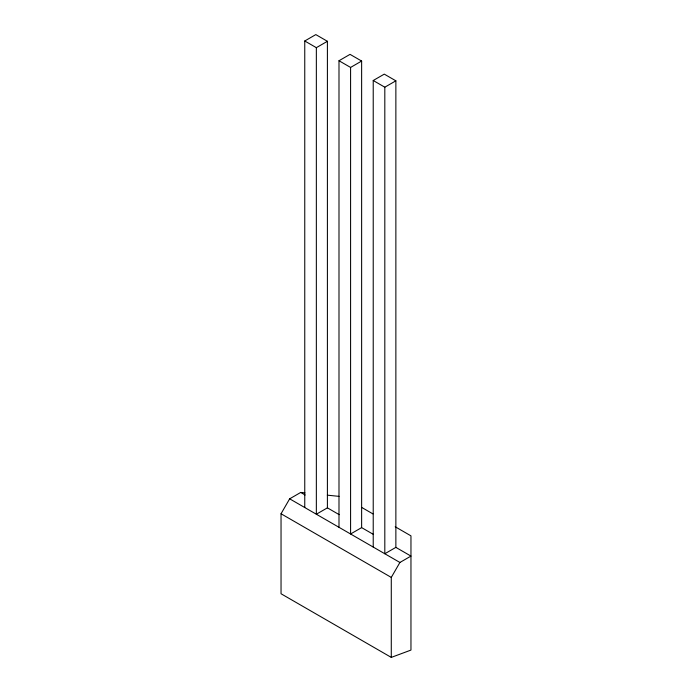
<?xml version="1.0" encoding="UTF-8"?>
<svg xmlns="http://www.w3.org/2000/svg" width="692" height="692" viewBox="0 0 692 692"><rect width="100%" height="100%" fill="white"/><g stroke="black" fill="none" stroke-linecap="round" stroke-linejoin="round"><path stroke-width="1.04" d="M395.201 526.759L410.962 535.859L410.962 650.082L391.283 657.4L281.038 593.753L281.038 513.758L289.663 498.82L300.717 492.444L304.973 492.877M391.283 657.4L391.283 577.413L399.907 562.466L410.962 556.091L395.867 547.372L384.813 553.756L384.813 87.201L373.222 80.506L373.222 547.061M304.757 507.539L304.757 40.984L315.812 34.6L327.402 41.295L327.402 507.85L339.175 514.649M304.757 40.984L316.348 47.67L327.402 41.295M338.993 527.304L338.993 60.74L350.04 54.365L361.631 61.052L361.631 527.615L373.403 534.406M338.993 60.74L350.584 67.435L361.631 61.052M373.222 80.506L384.276 74.13L395.867 80.817L395.867 547.372M384.813 87.201L395.867 80.817M327.402 507.85L316.348 514.225L316.348 47.67M361.631 527.615L350.584 533.99L350.584 67.435M327.333 495.161L339.045 496.363M361.838 507.504L372.962 513.922M300.717 492.444L305.155 495.005M289.663 498.82L399.907 562.466M281.038 513.758L391.283 577.413"/></g></svg>
